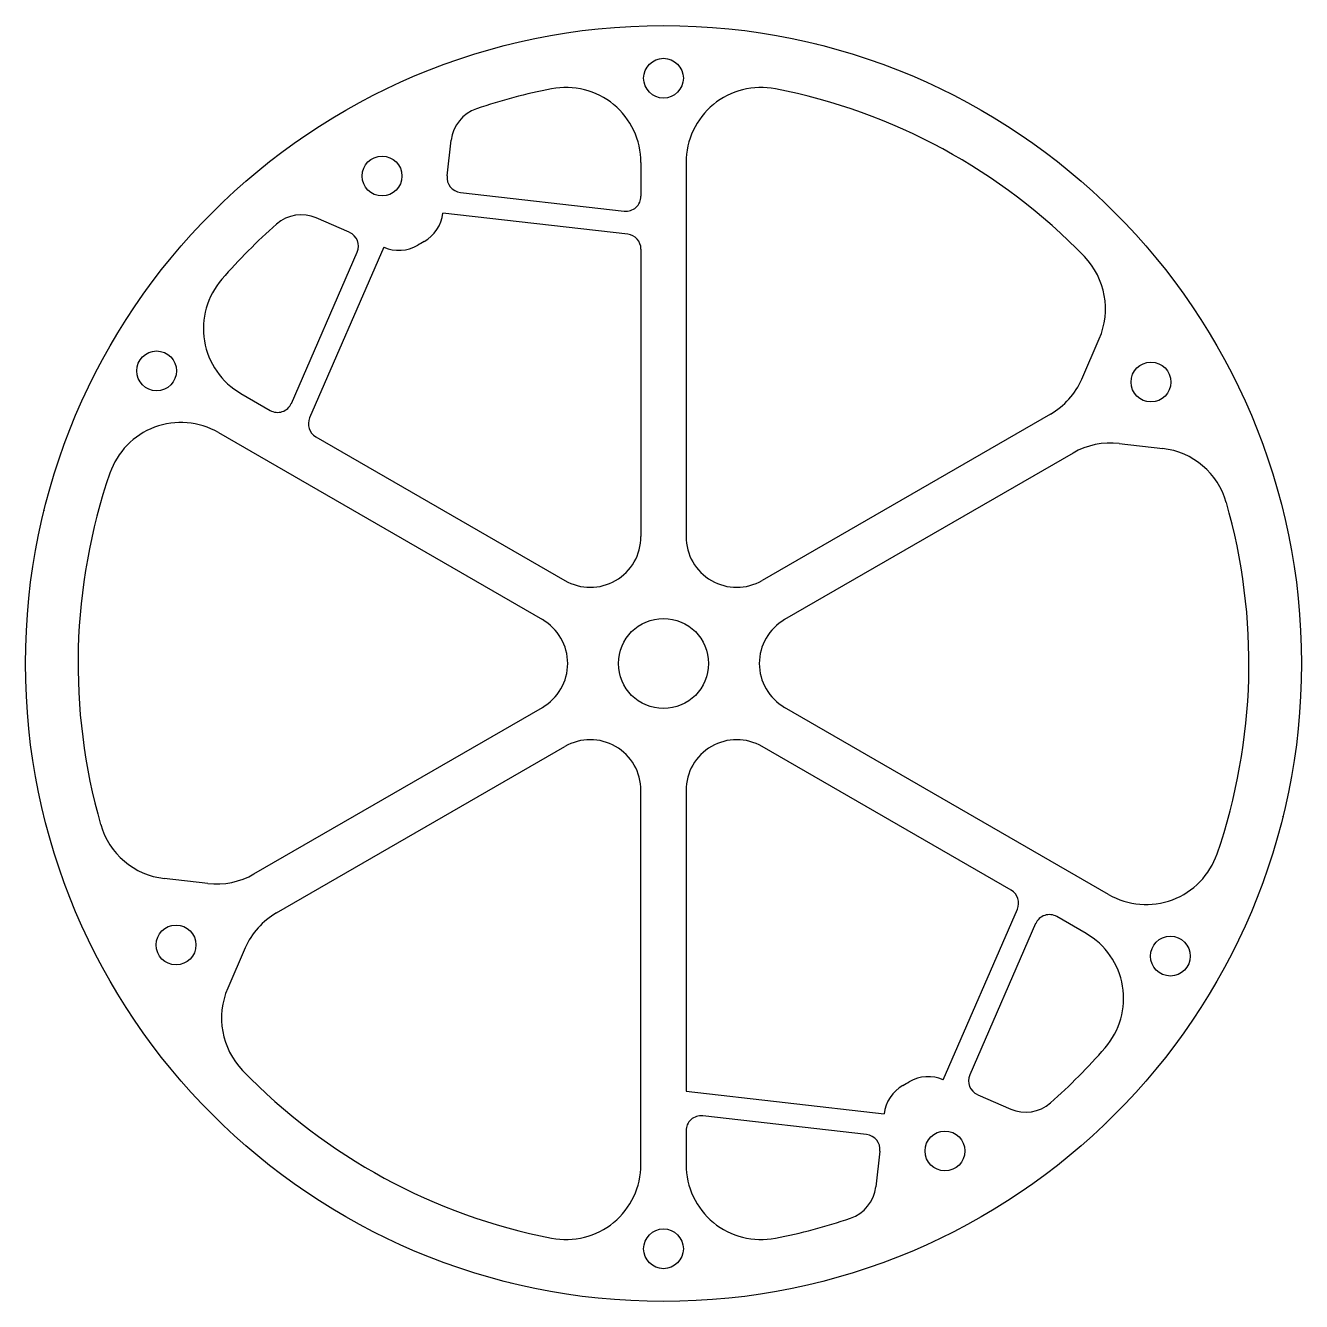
# Model space of a CAD drawing. Header units: millimetres. Extents: x -85 to 85, y -85 to 85.
import ezdxf

# ---------------------------------------------------------------- set-up
doc = ezdxf.new("R2010")
doc.units = ezdxf.units.MM
doc.layers.get('0').update_dxf_attribs({"linetype": 'CONTINUOUS'})

msp = doc.modelspace()

# ---------------------------------------------------------------- linework, layer by layer
at = {"color": 7, "linetype": 'CONTINUOUS', "lineweight": 25}
for p, q in [((20.41, 82.53), (20.4, 82.52)), ((23.59, 81.66), (23.59, 81.68)), ((-28.82, 64.97), (-28.28, 69.74)), ((-3, 66.75), (-3, 62.26)), ((3, 66.75), (3, 16.91)), ((-58.93, 61.26), (-58.94, 61.27)), ((-27.06, 62.76), (-5.23, 60.27)), ((-29.39, 60), (-29.39, 60)), ((-4.77, 57.2), (-29.39, 60)), ((-61.27, 58.94), (-61.26, 58.93)), ((-41.86, 57.45), (-46.26, 59.36)), ((-49.58, 34.66), (-40.82, 54.82)), ((-37.27, 55.45), (-47.15, 32.74)), ((-37.27, 55.45), (-37.27, 55.45)), ((-3, 55.21), (-3, 16.91)), ((55.73, 37.9), (58.06, 43.27)), ((-56.3, 35.97), (-52.42, 33.73)), ((51.56, 33.23), (13.14, 11.05)), ((-59.3, 30.77), (-16.14, 5.86)), ((-46.32, 30.21), (-13.14, 11.05)), ((60.69, 29.31), (66.51, 28.65)), ((54.56, 28.04), (16.14, 5.86)), ((-81.66, 23.59), (-81.68, 23.59)), ((-82.53, 20.41), (-82.52, 20.4)), ((-54.56, -28.04), (-16.14, -5.86)), ((59.3, -30.77), (16.14, -5.86)), ((-51.56, -33.23), (-13.14, -11.05)), ((46.32, -30.21), (13.14, -11.05)), ((-3, -66.75), (-3, -16.91)), ((3, -16.91), (3, -57)), ((82.53, -20.41), (82.52, -20.4)), ((81.66, -23.59), (81.68, -23.59)), ((-60.69, -29.31), (-66.51, -28.65)), ((37.27, -55.45), (47.15, -32.74)), ((56.3, -35.97), (52.42, -33.73)), ((49.58, -34.66), (40.82, -54.82)), ((-55.73, -37.9), (-58.06, -43.27)), ((37.27, -55.45), (37.27, -55.45)), ((3, -57), (29.39, -60)), ((41.86, -57.45), (46.26, -59.36)), ((61.27, -58.94), (61.26, -58.93)), ((27.06, -62.76), (5.23, -60.27)), ((29.39, -60), (29.39, -60)), ((3, -62.26), (3, -66.75)), ((58.93, -61.26), (58.94, -61.27)), ((28.82, -64.97), (28.28, -69.74)), ((-23.59, -81.66), (-23.59, -81.68)), ((-20.41, -82.53), (-20.4, -82.52))]:
    msp.add_line(p, q, dxfattribs=at)
for centre, radius in [((0, 0), 85), ((0, 77.98), 2.65), ((-37.5, 64.95), 2.65), ((-67.53, 38.99), 2.65), ((64.95, 37.5), 2.65), ((0, 0), 6), ((-64.95, -37.5), 2.65), ((67.53, -38.99), 2.65), ((37.5, -64.95), 2.65), ((0, -77.98), 2.65)]:
    msp.add_circle(centre, radius, dxfattribs=at)
for centre, radius, start, end in [((0, 0), 78, 101.0214, 108.6232), ((-13, 66.75), 10, 0, 101.0214), ((13, 66.75), 10, 78.9786, 180), ((0, 0), 78, 44.0269, 78.9786), ((-23.31, 69.18), 5, 108.6232, 173.5061), ((-26.84, 64.75), 2, 173.5061, 263.5061), ((-5, 62.26), 2, 263.5061, 0), ((-48.25, 54.78), 5, 66.4939, 131.3768), ((-34.36, 60.57), 5, 299.5643, 353.5061), ((0, 0), 78, 131.3768, 138.9786), ((-42.65, 55.61), 2, 336.4939, 66.4939), ((0, 0), 64.63, 119.5643, 120.4357), ((-5, 55.21), 2, 0, 83.5061), ((-35.27, 60.04), 5, 246.4939, 300.4357), ((48.89, 47.26), 10, 336.4939, 44.0269), ((-51.3, 44.63), 10, 138.9786, 240), ((46.56, 41.89), 10, 300, 336.4939), ((-51.42, 35.46), 2, 240, 336.4939), ((-45.32, 31.94), 2, 156.4939, 240), ((-64.3, 22.11), 10, 60, 161.0214), ((59.56, 19.37), 10, 83.5061, 120), ((65.37, 18.71), 10, 15.9731, 83.5061), ((0, 0), 78, 161.0214, 195.9731), ((0, 0), 78, 341.0214, 15.9731), ((-9.76, 16.91), 6.76, 240, 360), ((9.76, 16.91), 6.76, 180, 300), ((-19.52, 0), 6.76, 300, 60), ((19.52, 0), 6.76, 120, 240), ((-9.76, -16.91), 6.76, 0, 120), ((9.76, -16.91), 6.76, 60, 180), ((-65.37, -18.71), 10, 195.9731, 263.5061), ((64.3, -22.11), 10, 240, 341.0214), ((-59.56, -19.37), 10, 263.5061, 300), ((45.32, -31.94), 2, 336.4939, 60), ((-46.56, -41.89), 10, 120, 156.4939), ((51.42, -35.46), 2, 60, 156.4939), ((51.3, -44.63), 10, 318.9786, 60), ((-48.89, -47.26), 10, 156.4939, 224.0269), ((0, 0), 78, 311.3768, 318.9786), ((0, 0), 78, 224.0269, 258.9786), ((0, 0), 64.63, 299.5643, 300.4357), ((35.27, -60.04), 5, 66.4939, 120.4357), ((42.65, -55.61), 2, 156.4939, 246.4939), ((34.36, -60.57), 5, 119.5643, 173.5061), ((48.25, -54.78), 5, 246.4939, 311.3768), ((5, -62.26), 2, 83.5061, 180), ((26.84, -64.75), 2, 353.5061, 83.5061), ((-13, -66.75), 10, 258.9786, 0), ((13, -66.75), 10, 180, 281.0214), ((23.31, -69.18), 5, 288.6232, 353.5061), ((0, 0), 78, 281.0214, 288.6232)]:
    msp.add_arc(centre, radius, start, end, dxfattribs=at)

doc.saveas('drawing.dxf')
